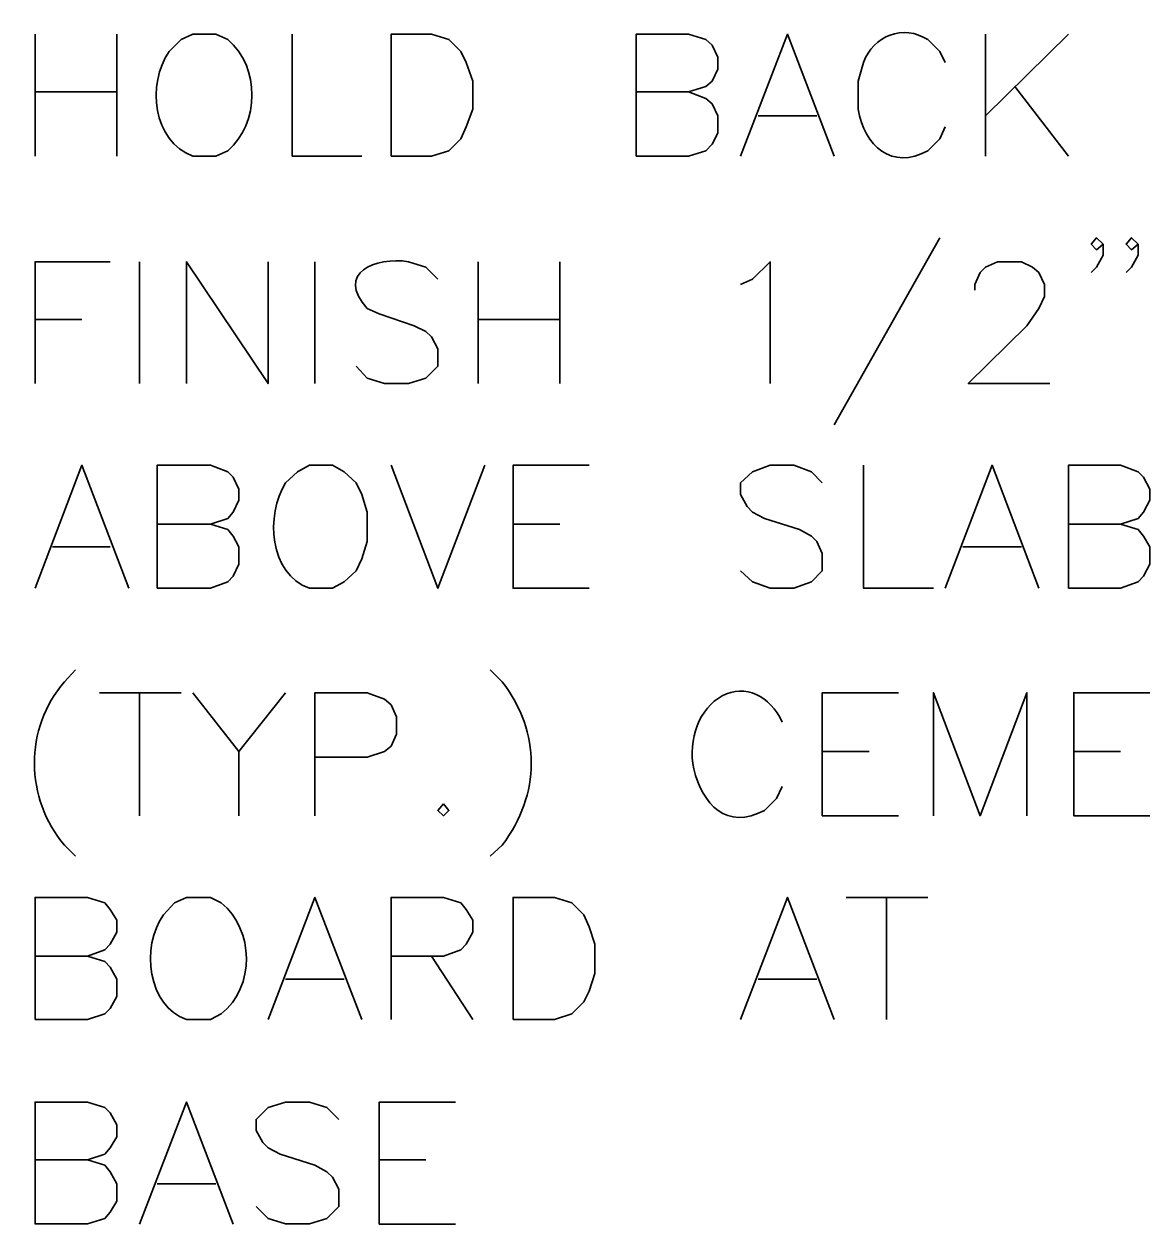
# Model space of a CAD drawing. Header units: inches. Extents: x 5 to 516, y -193 to 129.
# Drawn here: x 32.431 to 33.58, y -168.837 to -167.612 of the extents above; entities that cross this region are included whole.
import ezdxf

# ---------------------------------------------------------------- set-up
doc = ezdxf.new("R2010")
doc.units = ezdxf.units.IN
doc.header["$MEASUREMENT"] = 0
doc.layers.add('PDF7_Geometry', color=7, linetype='Continuous')

msp = doc.modelspace()

# ---------------------------------------------------------------- linework, layer by layer
at = {"layer": 'PDF7_Geometry', "lineweight": 35}
for points in [[(32.44244, -167.6224484), (32.44244, -167.7468929)], [(32.5257734, -167.6224484), (32.5257734, -167.7468929)], [(32.6391081, -167.628004), (32.6268858, -167.6224484), (32.6035525, -167.6224484), (32.5913303, -167.628004), (32.5791081, -167.6402262)], [(32.7046629, -167.6224484), (32.7046629, -167.7468929), (32.775774, -167.7468929)], [(33.0557733, -167.7468946), (33.0557733, -167.6224501), (33.1091067, -167.6224501), (33.1268844, -167.6280057), (33.1335511, -167.6335612), (33.1391067, -167.6457835), (33.1391067, -167.6580057), (33.1335511, -167.6702279), (33.1268844, -167.6757835), (33.1091067, -167.681339), (33.0557733, -167.681339)], [(33.1624402, -167.7468946), (33.210218, -167.6224501), (33.2579957, -167.7468946)], [(33.3713296, -167.6513384), (33.3657741, -167.6402273), (33.3535518, -167.6280051)], [(33.4124402, -167.6224484), (33.4124402, -167.7468929)], [(33.4968857, -167.6224484), (33.4124413, -167.7057818)], [(33.2879963, -167.6513384), (33.2824407, -167.6702273), (33.2824407, -167.6991162)], [(32.44244, -167.6813383), (32.5257734, -167.6813383)], [(33.1091067, -167.6813383), (33.1268845, -167.688005), (33.1335512, -167.6935605), (33.1391067, -167.7057827), (33.1391067, -167.7235605), (33.1335512, -167.7346716), (33.1268845, -167.7413383), (33.1091067, -167.7468939), (33.0557734, -167.7468939)], [(33.4424401, -167.6757818), (33.4968845, -167.746893)], [(33.1802172, -167.7057818), (33.2402172, -167.7057818)], [(33.3535518, -167.7413384), (33.3657741, -167.7291162), (33.3713296, -167.7168939)], [(32.6035525, -167.7468929), (32.6268858, -167.7468929), (32.6391081, -167.7413373)], [(33.3657732, -167.8302279), (33.2579954, -168.021339)], [(33.5324398, -167.8368943), (33.5257732, -167.8424499), (33.5202176, -167.8368943), (33.5257732, -167.8302277), (33.5324398, -167.8368943), (33.5324398, -167.8480054), (33.5257732, -167.8602277), (33.5202176, -167.8657832)], [(33.5679962, -167.8368943), (33.5613295, -167.8424499), (33.555774, -167.8368943), (33.5613295, -167.8302277), (33.5679962, -167.8368943), (33.5679962, -167.8480054), (33.5613295, -167.8602277), (33.555774, -167.8657832)], [(32.44244, -167.9791153), (32.44244, -167.8546708), (32.5191067, -167.8546708)], [(32.5491069, -167.8546714), (32.5491069, -167.9791158)], [(32.5968838, -167.9791153), (32.5968838, -167.8546708), (32.6802172, -167.9791153), (32.6802172, -167.8546708)], [(32.7279964, -167.8546714), (32.7279964, -167.9791158)], [(32.8535525, -167.8724484), (32.8413303, -167.8602262), (32.8235525, -167.8546707)], [(32.8946631, -167.8546714), (32.8946631, -167.9791158)], [(32.9779964, -167.8546714), (32.9779964, -167.9791158)], [(33.1624402, -167.8780049), (33.1746624, -167.8724493), (33.1924402, -167.8546716), (33.1924402, -167.979116)], [(33.4013295, -167.8835591), (33.4013295, -167.8780035), (33.4068851, -167.8657813), (33.4124406, -167.8602258), (33.4246629, -167.8546702), (33.4491073, -167.8546702), (33.4602184, -167.8602258), (33.4668851, -167.8657813), (33.4724406, -167.8780035), (33.4724406, -167.8902258), (33.4668851, -167.902448), (33.4546629, -167.9202258), (33.3946629, -167.9791147), (33.4779962, -167.9791147)], [(32.7813303, -167.9024484), (32.7935525, -167.908004), (32.8291081, -167.9202262), (32.8413303, -167.9257818), (32.8468859, -167.9313373), (32.8535525, -167.9435595), (32.8535525, -167.9613373), (32.8413303, -167.9735595), (32.8235525, -167.9791151), (32.7991081, -167.9791151), (32.7813303, -167.9735595), (32.7702192, -167.9613373)], [(32.44244, -167.9135613), (32.4902178, -167.9135613)], [(32.8946631, -167.9135613), (32.9779964, -167.9135613)], [(32.44244, -168.1880047), (32.4902178, -168.0624492), (32.5379956, -168.1880047)], [(32.5668862, -168.1880047), (32.5668862, -168.0624492), (32.6213306, -168.0624492), (32.6391084, -168.0691158), (32.644664, -168.0746714), (32.6502195, -168.0868936), (32.6502195, -168.0980047), (32.644664, -168.110227), (32.6391084, -168.1168936), (32.6213306, -168.1224492), (32.5668862, -168.1224492)], [(32.72244, -168.1880042), (32.7457733, -168.1880042), (32.7579955, -168.1813375), (32.7702177, -168.1702264), (32.7757733, -168.1580042), (32.7813288, -168.1402264), (32.7813288, -168.1102264), (32.7757733, -168.0924486), (32.7702177, -168.0802264), (32.7579955, -168.0691153), (32.7457733, -168.0624486), (32.72244, -168.0624486), (32.7102177, -168.0691153), (32.6979955, -168.0802264)], [(32.8057733, -168.0624486), (32.8535511, -168.1880042), (32.9013289, -168.0624486)], [(33.007995, -168.1880047), (32.9302172, -168.1880047), (32.9302172, -168.0624492), (33.007995, -168.0624492)], [(33.2457735, -168.0802279), (33.2346624, -168.0691168), (33.2168846, -168.0624502), (33.1924402, -168.0624502), (33.1746624, -168.0691168), (33.1624402, -168.0802279), (33.1624402, -168.0924502), (33.1691068, -168.1046724), (33.1746624, -168.1102279), (33.1868846, -168.1168946), (33.2224402, -168.1280057), (33.2346624, -168.1346724), (33.240218, -168.1402279), (33.2457735, -168.1524502), (33.2457735, -168.170228), (33.2346624, -168.1813391), (33.2168846, -168.1880057), (33.1924402, -168.1880057), (33.1746624, -168.1813391), (33.1624402, -168.170228)], [(33.2879963, -168.0624486), (33.2879963, -168.1880042), (33.3591074, -168.1880042)], [(33.3713296, -168.1880047), (33.4191074, -168.0624492), (33.4668852, -168.1880047)], [(33.4968857, -168.1880047), (33.4968857, -168.0624492), (33.5502191, -168.0624492), (33.5679968, -168.0691158), (33.5735524, -168.0746714), (33.5802191, -168.0868936), (33.5802191, -168.0980047), (33.5735524, -168.110227), (33.5679968, -168.1168936), (33.5502191, -168.1224492), (33.4968857, -168.1224492)], [(32.6213296, -168.1224485), (32.6391073, -168.128004), (32.6446629, -168.1346707), (32.6502184, -168.1457818), (32.6502184, -168.1635596), (32.6446629, -168.1757818), (32.6391073, -168.1813373), (32.6213296, -168.188004), (32.5668851, -168.188004)], [(32.9302172, -168.1224485), (32.977995, -168.1224485)], [(33.5502192, -168.1224485), (33.5679969, -168.128004), (33.5735525, -168.1346707), (33.5802192, -168.1457818), (33.5802192, -168.1635596), (33.5735525, -168.1757818), (33.5679969, -168.1813373), (33.5502192, -168.188004), (33.4968858, -168.188004)], [(32.4602193, -168.145782), (32.5191082, -168.145782)], [(33.3891067, -168.145782), (33.4491067, -168.145782)], [(32.4835529, -168.2713381), (32.4724417, -168.2835603)], [(32.9068837, -168.2713381), (32.9191059, -168.2835603)], [(32.5079963, -168.2946716), (32.5913296, -168.2946716)], [(32.5491069, -168.2946716), (32.5491069, -168.4202272)], [(32.6035525, -168.2946716), (32.6502192, -168.3546716), (32.6502192, -168.4202272)], [(32.6979965, -168.2946716), (32.6502187, -168.3546716)], [(32.7279964, -168.4202277), (32.7279964, -168.2946721), (32.7813298, -168.2946721), (32.7991075, -168.3013388), (32.8057742, -168.3068944), (32.8113298, -168.3191166), (32.8113298, -168.3368944), (32.8057742, -168.3491166), (32.7991075, -168.3546721), (32.7813298, -168.3602277), (32.7279964, -168.3602277)], [(33.3235513, -168.4202277), (33.2457735, -168.4202277), (33.2457735, -168.2946721), (33.3235513, -168.2946721)], [(33.3591068, -168.4202277), (33.3591068, -168.2946721), (33.4068845, -168.4202277), (33.4546623, -168.2946721), (33.4546623, -168.4202277)], [(33.5802177, -168.4202277), (33.5024399, -168.4202277), (33.5024399, -168.2946721), (33.5802177, -168.2946721)], [(33.2457735, -168.3546714), (33.2935513, -168.3546714)], [(33.5024399, -168.3546714), (33.5502177, -168.3546714)], [(33.1868852, -168.4146715), (33.1991074, -168.4024493), (33.2046629, -168.3902271)], [(32.4724417, -168.450227), (32.4835529, -168.4613381)], [(32.9191059, -168.450227), (32.9068837, -168.4613381)], [(32.44244, -168.628005), (32.44244, -168.5035605), (32.4957734, -168.5035605), (32.5135511, -168.5091161), (32.5191067, -168.5157827), (32.5257734, -168.5268938), (32.5257734, -168.5391161), (32.5191067, -168.5513383), (32.5135511, -168.5568938), (32.4957734, -168.5635605), (32.44244, -168.5635605)], [(32.6324394, -168.5091166), (32.6213283, -168.503561), (32.5968838, -168.503561), (32.5846616, -168.5091166), (32.5735505, -168.5213388)], [(32.6802172, -168.628005), (32.727995, -168.5035605), (32.7757727, -168.628005)], [(32.8057733, -168.628005), (32.8057733, -168.5035605), (32.8591066, -168.5035605), (32.8768844, -168.5091161), (32.88244, -168.5157827), (32.8891066, -168.5268938), (32.8891066, -168.5391161), (32.88244, -168.5513383), (32.8768844, -168.5568938), (32.8591066, -168.5635605), (32.8057733, -168.5635605)], [(33.1624402, -168.628005), (33.210218, -168.5035605), (33.2579957, -168.628005)], [(33.2702192, -168.503561), (33.3535526, -168.503561)], [(33.3113298, -168.503561), (33.3113298, -168.6280055)], [(32.4957734, -168.5635609), (32.5135512, -168.5691164), (32.5191068, -168.574672), (32.5257735, -168.5868942), (32.5257735, -168.604672), (32.5191068, -168.6168942), (32.5135512, -168.6224498), (32.4957734, -168.6280053), (32.4424401, -168.6280053)], [(32.8468839, -168.5635609), (32.8891061, -168.6280053)], [(32.6979965, -168.5868944), (32.7579965, -168.5868944)], [(33.1802172, -168.5868944), (33.2402172, -168.5868944)], [(32.5968838, -168.6280055), (32.6213283, -168.6280055), (32.6324394, -168.6224499)], [(32.44244, -168.8368944), (32.44244, -168.7124499), (32.4957734, -168.7124499), (32.5135511, -168.7180055), (32.5191067, -168.7235611), (32.5257734, -168.7357833), (32.5257734, -168.7480055), (32.5191067, -168.7591166), (32.5135511, -168.7657833), (32.4957734, -168.7713388), (32.44244, -168.7713388)], [(32.5491069, -168.8368944), (32.5968847, -168.7124499), (32.6446624, -168.8368944)], [(32.7524399, -168.7302275), (32.7402176, -168.7180053), (32.7224399, -168.7124498), (32.6979954, -168.7124498), (32.6802176, -168.7180053), (32.6679954, -168.7302275), (32.6679954, -168.7413387), (32.6746621, -168.7535609), (32.6802176, -168.7591164), (32.6924399, -168.7657831), (32.7279954, -168.7768942), (32.7402176, -168.7835609), (32.7457732, -168.7891164), (32.7524399, -168.8013387), (32.7524399, -168.8191164), (32.7402176, -168.8313387), (32.7224399, -168.8368942), (32.6979954, -168.8368942), (32.6802176, -168.8313387), (32.6679954, -168.8191164)], [(32.8713305, -168.8368944), (32.7935527, -168.8368944), (32.7935527, -168.7124499), (32.8713305, -168.7124499)], [(32.4957734, -168.7713381), (32.5135512, -168.7768937), (32.5191068, -168.7835603), (32.5257735, -168.7957826), (32.5257735, -168.8135603), (32.5191068, -168.8246715), (32.5135512, -168.8313381), (32.4957734, -168.8368937), (32.4424401, -168.8368937)], [(32.7935527, -168.7713381), (32.8413305, -168.7713381)], [(32.5668862, -168.7957816), (32.6268862, -168.7957816)]]:
    msp.add_lwpolyline(points, dxfattribs=at)
for points in [[(32.8057733, -167.7468946), (32.8057733, -167.6224501), (32.8468844, -167.6224501), (32.8646622, -167.6280057), (32.8768844, -167.6402279), (32.88244, -167.651339), (32.8891066, -167.6702279), (32.8891066, -167.6991168), (32.88244, -167.7168946), (32.8768844, -167.7291168), (32.8646622, -167.741339), (32.8468844, -167.7468946)], [(32.8591067, -168.4080048), (32.8535512, -168.4146715), (32.8591067, -168.4202271), (32.8646623, -168.4146715)], [(32.9302172, -168.628005), (32.9302172, -168.5035605), (32.9724394, -168.5035605), (32.9902172, -168.5091161), (33.0024394, -168.5213383), (33.007995, -168.5335605), (33.0135505, -168.5513383), (33.0135505, -168.5813383), (33.007995, -168.5991161), (33.0024394, -168.6102272), (32.9902172, -168.6224494), (32.9724394, -168.628005)]]:
    msp.add_lwpolyline(points, close=True, dxfattribs=at)
msp.add_ellipse((33.1617359, -168.3551271), major_axis=(0.0022347, 0.062111), ratio=0.784547052, start_param=5.25292822, end_param=8.16475554, dxfattribs=at)
for points in [[(33.3535518, -167.6280051), (33.3286074, -167.6120421), (33.2974407, -167.6239125), (33.2879963, -167.6513384)], [(32.6391081, -167.7413373), (32.6714784, -167.7135966), (32.6723488, -167.6557262), (32.6391081, -167.628004)], [(32.5791081, -167.6402262), (32.5563858, -167.6731151), (32.5624414, -167.732041), (32.6035525, -167.7468929)], [(33.2824407, -167.6991162), (33.288737, -167.7363014), (33.3169037, -167.7618014), (33.3535518, -167.7413384)], [(32.8235525, -167.8546707), (32.7897562, -167.8493373), (32.7486081, -167.8658929), (32.7813303, -167.9024484)], [(32.6979955, -168.0802264), (32.6777548, -168.1136338), (32.6808659, -168.1729857), (32.72244, -168.1880042)], [(32.4724417, -168.2835603), (32.4310899, -168.3308751), (32.4318306, -168.402727), (32.4724417, -168.450227)], [(32.9191059, -168.2835603), (32.9590689, -168.3351529), (32.9583096, -168.3984492), (32.9191059, -168.450227)], [(33.1146629, -168.3724493), (33.1234037, -168.4083752), (33.1482, -168.4355974), (33.1868852, -168.4146715)], [(32.6324394, -168.6224499), (32.6672913, -168.5948388), (32.6658098, -168.5363573), (32.6324394, -168.5091166)], [(32.5735505, -168.5213388), (32.5499394, -168.5533018), (32.5576061, -168.615524), (32.5968838, -168.6280055)]]:
    msp.add_open_spline(points, degree=3, dxfattribs=at)

doc.saveas('drawing.dxf')
